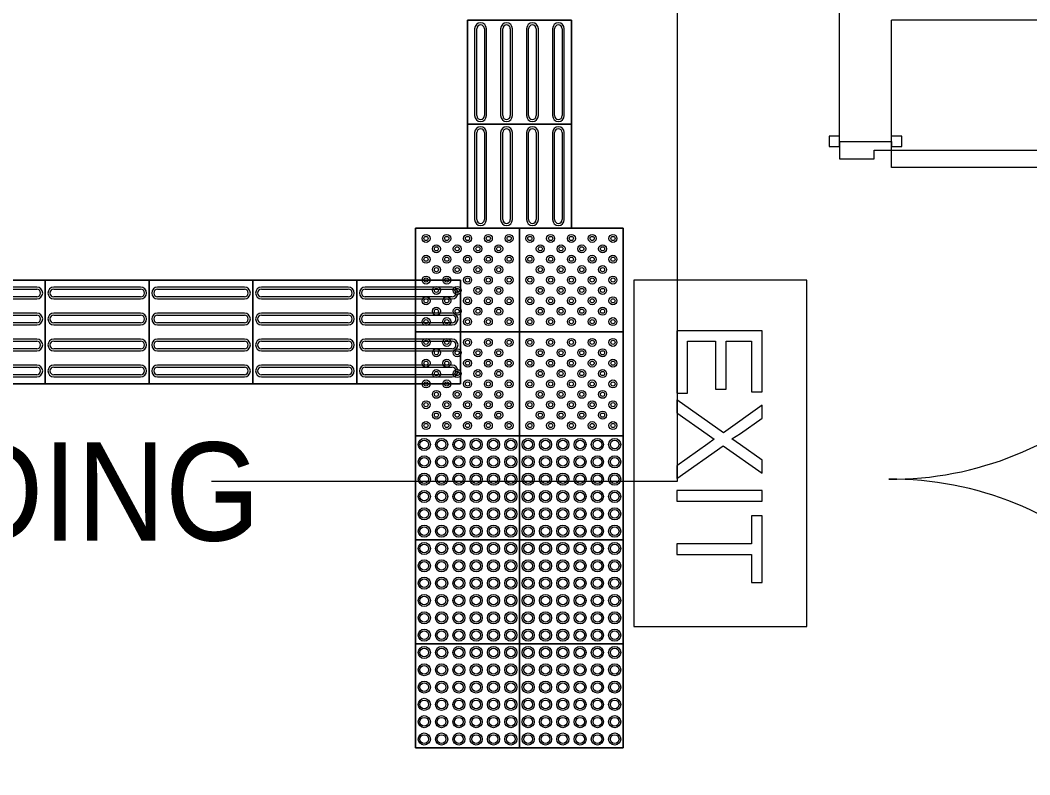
# Model space of a CAD drawing. Header units: millimetres. Extents: x 10569 to 232243, y -25347 to 80743.
# Drawn here: x 78847 to 81764, y 32004 to 34182 of the extents above; entities that cross this region are included whole.
import ezdxf

# ---------------------------------------------------------------- set-up
doc = ezdxf.new("R2010")
doc.units = ezdxf.units.MM
for name, color, linetype, lineweight in [('A-DOOR', 31, 'Continuous', 20), ('A-DOOR-FRAM', 31, 'Continuous', 30), ('A-GENM', 13, 'Continuous', 20), ('A-WALL', 113, 'Continuous', 20), ('G-ANNO-TEXT', 231, 'Continuous', 5)]:
    doc.layers.add(name, color=color, linetype=linetype, lineweight=lineweight)
doc.styles.add('Swis721 BT_6', font='swiss.ttf', dxfattribs={"width": 0.89, "height": 283.821263})

# ---------------------------------------------------------------- blocks, each defined once
blk = doc.blocks.new('DLN_Tactile - Directional Tiles-3867766-TENDER DRAFT G_F')
at = {"layer": 'A-GENM'}
for p, q in [((150, 150), (-150, 150)), ((-150, 150), (-150, -150)), ((-150, -150), (-150, 150)), ((-150, 150), (150, 150)), ((150, -150), (150, 150)), ((150, 150), (150, -150)), ((-129.5, 125.5), (-129.5, -125.5)), ((-123.5, -125.5), (-123.5, 125.5)), ((-101.5, 125.5), (-101.5, -125.5)), ((-95.5, -125.5), (-95.5, 125.5)), ((-54.5, 125.5), (-54.5, -125.5)), ((-48.5, -125.5), (-48.5, 125.5)), ((-26.5, 125.5), (-26.5, -125.5)), ((-20.5, -125.5), (-20.5, 125.5)), ((20.5, 125.5), (20.5, -125.5)), ((26.5, -125.5), (26.5, 125.5)), ((48.5, 125.5), (48.5, -125.5)), ((54.5, -125.5), (54.5, 125.5)), ((95.5, 125.5), (95.5, -125.5)), ((101.5, -125.5), (101.5, 125.5)), ((123.5, 125.5), (123.5, -125.5)), ((129.5, -125.5), (129.5, 125.5)), ((-150, -150), (150, -150)), ((150, -150), (-150, -150))]:
    blk.add_line(p, q, dxfattribs=at)
for centre, radius, start, end in [((-112.5, 125.5), 17, 360, 180), ((-112.5, 125.5), 11, 360, 180), ((-37.5, 125.5), 17, 360, 180), ((-37.5, 125.5), 11, 360, 180), ((37.5, 125.5), 17, 360, 180), ((37.5, 125.5), 11, 360, 180), ((112.5, 125.5), 17, 360, 180), ((112.5, 125.5), 11, 360, 180), ((-112.5, -125.5), 17, 180, 360), ((-112.5, -125.5), 11, 180, 360), ((-37.5, -125.5), 17, 180, 360), ((-37.5, -125.5), 11, 180, 360), ((37.5, -125.5), 17, 180, 360), ((37.5, -125.5), 11, 180, 360), ((112.5, -125.5), 17, 180, 360), ((112.5, -125.5), 11, 180, 360)]:
    blk.add_arc(centre, radius, start, end, dxfattribs=at)
blk = doc.blocks.new('DLN-Double Door__X04_ - _M19_ 1900 x 2450 _WH_-16908813-TENDER DRAFT G_F')
at = {"layer": 'A-DOOR', "lineweight": 15}
for p, q in [((-900, -75), (-950, -75)), ((-950, -75), (-950, -1025)), ((-900, -1025), (-900, -75)), ((900, -75), (950, -75)), ((900, -1025), (900, -75)), ((950, -75), (950, -1025)), ((-950, -1025), (-900, -1025)), ((950, -1025), (900, -1025))]:
    blk.add_line(p, q, dxfattribs=at)
for centre, start, end in [((-950, -75), 270, 0.5), ((950, -75), 179.5, 270)]:
    blk.add_arc(centre, 950, start, end, dxfattribs=at)
at = {"layer": 'A-DOOR-FRAM', "lineweight": 15}
for p, q in [((-960, 105), (-990, 105)), ((-990, 105), (-990, 75)), ((-960, 75), (-960, 105)), ((990, 105), (960, 105)), ((960, 105), (960, 75)), ((990, 75), (990, 105)), ((-975, 75), (-960, 75)), ((-925, 75), (-975, 75)), ((-925, -25), (-925, 75)), ((925, 75), (925, -25)), ((975, 75), (925, 75)), ((960, 75), (975, 75)), ((-950, -75), (-950, -25)), ((-950, -25), (-925, -25)), ((925, -25), (950, -25)), ((950, -25), (950, -75)), ((-990, -75), (-990, -105)), ((-960, -75), (-975, -75)), ((-975, -75), (-950, -75)), ((-960, -105), (-960, -75)), ((950, -75), (975, -75)), ((975, -75), (960, -75)), ((960, -75), (960, -105)), ((990, -105), (990, -75)), ((-990, -105), (-960, -105)), ((960, -105), (990, -105))]:
    blk.add_line(p, q, dxfattribs=at)
blk = doc.blocks.new('DLN_EXIT Sign Board - DLN_EXIT Sign Board-5973881-TENDER DRAFT G_F')
at = {"layer": 'A-GENM'}
for p, q in [((500, 250), (-500, 250)), ((-500, 250), (-500, -250)), ((500, -250), (500, 250)), ((-176.9, 121.2), (-353.8, 121.2)), ((-353.8, 121.2), (-353.8, -125)), ((-176.9, 90.4), (-176.9, 121.2)), ((-101.6, 121.2), (-138.5, 121.2)), ((-138.5, 121.2), (-59, 9.1)), ((-56.8, 58.1), (-101.6, 121.2)), ((20.3, 121.2), (-24, 58.5)), ((-21.8, 8.8), (57.7, 121.2)), ((57.7, 121.2), (20.3, 121.2)), ((138.5, 121.2), (107.7, 121.2)), ((107.7, 121.2), (107.7, -125)), ((138.5, -125), (138.5, 121.2)), ((373.1, 121.2), (180.8, 121.2)), ((180.8, 121.2), (180.8, 90.4)), ((373.1, 90.4), (373.1, 121.2)), ((-323.1, 17.3), (-323.1, 90.4)), ((-323.1, 90.4), (-176.9, 90.4)), ((180.8, 90.4), (261.5, 90.4)), ((261.5, 90.4), (261.5, -125)), ((292.3, -125), (292.3, 90.4)), ((292.3, 90.4), (373.1, 90.4)), ((-24, 58.5), (-41.7, 33.5)), ((-41.7, 33.5), (-56.8, 58.1)), ((-184.6, 17.3), (-323.1, 17.3)), ((-184.6, -13.5), (-184.6, 17.3)), ((-59, 9.1), (-153.8, -125)), ((73.1, -125), (-21.8, 8.8)), ((-323.1, -94.2), (-323.1, -13.5)), ((-323.1, -13.5), (-184.6, -13.5)), ((-54.7, -37.6), (-40.2, -17.3)), ((-40.2, -17.3), (-27, -35.8)), ((-116.4, -125), (-54.7, -37.6)), ((-27, -35.8), (36.2, -125)), ((-173.1, -94.2), (-323.1, -94.2)), ((-173.1, -125), (-173.1, -94.2)), ((-353.8, -125), (-173.1, -125)), ((-153.8, -125), (-116.4, -125)), ((36.2, -125), (73.1, -125)), ((107.7, -125), (138.5, -125)), ((261.5, -125), (292.3, -125)), ((-500, -250), (500, -250))]:
    blk.add_line(p, q, dxfattribs=at)
blk = doc.blocks.new('DLN_Tactile - Hazard warning Tiles-V772-TENDER DRAFT G_F')
at = {"layer": 'A-GENM', "lineweight": 9}
for p, q in [((150, 150), (-150, 150)), ((-150, 150), (-150, -150)), ((-150, -150), (-150, 150)), ((-150, 150), (150, 150)), ((150, -150), (150, 150)), ((150, 150), (150, -150)), ((-150, -150), (150, -150)), ((150, -150), (-150, -150))]:
    blk.add_line(p, q, dxfattribs=at)
for centre, radius in [((-125, 125), 17.5), ((-125, 125), 12.5), ((-75, 125), 17.5), ((-75, 125), 12.5), ((-25, 125), 17.5), ((-25, 125), 12.5), ((25, 125), 17.5), ((25, 125), 12.5), ((75, 125), 17.5), ((75, 125), 12.5), ((125, 125), 17.5), ((125, 125), 12.5), ((-125, 75), 17.5), ((-75, 75), 17.5), ((-25, 75), 17.5), ((25, 75), 17.5), ((75, 75), 17.5), ((125, 75), 17.5), ((-125, 75), 12.5), ((-75, 75), 12.5), ((-25, 75), 12.5), ((25, 75), 12.5), ((75, 75), 12.5), ((125, 75), 12.5), ((-125, 25), 17.5), ((-125, 25), 12.5), ((-75, 25), 17.5), ((-75, 25), 12.5), ((-25, 25), 17.5), ((-25, 25), 12.5), ((25, 25), 17.5), ((25, 25), 12.5), ((75, 25), 17.5), ((75, 25), 12.5), ((125, 25), 17.5), ((125, 25), 12.5), ((-125, -25), 17.5), ((-125, -25), 12.5), ((-75, -25), 17.5), ((-75, -25), 12.5), ((-25, -25), 17.5), ((-25, -25), 12.5), ((25, -25), 17.5), ((25, -25), 12.5), ((75, -25), 17.5), ((75, -25), 12.5), ((125, -25), 17.5), ((125, -25), 12.5), ((-125, -75), 17.5), ((-75, -75), 17.5), ((-25, -75), 17.5), ((25, -75), 17.5), ((75, -75), 17.5), ((125, -75), 17.5), ((-125, -75), 12.5), ((-75, -75), 12.5), ((-25, -75), 12.5), ((25, -75), 12.5), ((75, -75), 12.5), ((125, -75), 12.5), ((-125, -125), 17.5), ((-125, -125), 12.5), ((-75, -125), 17.5), ((-75, -125), 12.5), ((-25, -125), 17.5), ((-25, -125), 12.5), ((25, -125), 17.5), ((25, -125), 12.5), ((75, -125), 17.5), ((75, -125), 12.5), ((125, -125), 17.5), ((125, -125), 12.5)]:
    blk.add_circle(centre, radius, dxfattribs=at)
blk = doc.blocks.new('DLN_Tactile - Positional Tiles-V773-TENDER DRAFT G_F')
at = {"layer": 'A-GENM', "lineweight": 9}
for p, q in [((150, 150), (-150, 150)), ((-150, 150), (-150, -150)), ((-150, -150), (-150, 150)), ((-150, 150), (150, 150)), ((150, -150), (150, 150)), ((150, 150), (150, -150)), ((-150, -150), (150, -150)), ((150, -150), (-150, -150))]:
    blk.add_line(p, q, dxfattribs=at)
for centre, radius in [((-120, 120), 11.5), ((-120, 120), 6), ((-60, 120), 11.5), ((-60, 120), 6), ((0, 120), 11.5), ((0, 120), 6), ((60, 120), 11.5), ((60, 120), 6), ((120, 120), 11.5), ((120, 120), 6), ((-90, 90), 11.5), ((-90, 90), 6), ((-30, 90), 11.5), ((-30, 90), 6), ((30, 90), 11.5), ((30, 90), 6), ((90, 90), 11.5), ((90, 90), 6), ((-120, 60), 11.5), ((-120, 60), 6), ((-60, 60), 11.5), ((-60, 60), 6), ((0, 60), 11.5), ((0, 60), 6), ((60, 60), 11.5), ((60, 60), 6), ((120, 60), 11.5), ((120, 60), 6), ((-90, 30), 11.5), ((-90, 30), 6), ((-30, 30), 11.5), ((-30, 30), 6), ((30, 30), 11.5), ((30, 30), 6), ((90, 30), 11.5), ((90, 30), 6), ((-120, 0), 11.5), ((-120, 0), 6), ((-60, 0), 11.5), ((-60, 0), 6), ((0, 0), 11.5), ((0, 0), 6), ((60, 0), 11.5), ((60, 0), 6), ((120, 0), 11.5), ((120, 0), 6), ((-90, -30), 11.5), ((-90, -30), 6), ((-30, -30), 11.5), ((-30, -30), 6), ((30, -30), 11.5), ((30, -30), 6), ((90, -30), 11.5), ((90, -30), 6), ((-120, -60), 11.5), ((-120, -60), 6), ((-60, -60), 11.5), ((-60, -60), 6), ((0, -60), 11.5), ((0, -60), 6), ((60, -60), 11.5), ((60, -60), 6), ((120, -60), 11.5), ((120, -60), 6), ((-90, -90), 11.5), ((-90, -90), 6), ((-30, -90), 11.5), ((-30, -90), 6), ((30, -90), 11.5), ((30, -90), 6), ((90, -90), 11.5), ((90, -90), 6), ((-120, -120), 11.5), ((-120, -120), 6), ((-60, -120), 11.5), ((-60, -120), 6), ((0, -120), 11.5), ((0, -120), 6), ((60, -120), 11.5), ((60, -120), 6), ((120, -120), 11.5), ((120, -120), 6)]:
    blk.add_circle(centre, radius, dxfattribs=at)
blk = doc.blocks.new('DLN_Tactile - Positional Tiles-V774-TENDER DRAFT G_F')
at = {"layer": 'A-GENM', "lineweight": 9}
for p, q in [((150, 150), (-150, 150)), ((-150, 150), (-150, -150)), ((-150, -150), (-150, 150)), ((-150, 150), (150, 150)), ((150, -150), (150, 150)), ((150, 150), (150, 0)), ((150, 0), (150, -150)), ((-150, -150), (150, -150)), ((20, -150), (-150, -150)), ((150, -150), (20, -150))]:
    blk.add_line(p, q, dxfattribs=at)
for centre, radius in [((-120, 120), 11.5), ((-120, 120), 6), ((-60, 120), 11.5), ((-60, 120), 6), ((0, 120), 11.5), ((0, 120), 6), ((60, 120), 11.5), ((60, 120), 6), ((120, 120), 11.5), ((120, 120), 6), ((-90, 90), 11.5), ((-90, 90), 6), ((-30, 90), 11.5), ((-30, 90), 6), ((30, 90), 11.5), ((30, 90), 6), ((90, 90), 11.5), ((90, 90), 6), ((-120, 60), 11.5), ((-120, 60), 6), ((-60, 60), 11.5), ((-60, 60), 6), ((0, 60), 11.5), ((0, 60), 6), ((60, 60), 11.5), ((60, 60), 6), ((120, 60), 11.5), ((120, 60), 6), ((-90, 30), 11.5), ((-90, 30), 6), ((-30, 30), 11.5), ((-30, 30), 6), ((30, 30), 11.5), ((30, 30), 6), ((90, 30), 11.5), ((90, 30), 6), ((-120, 0), 11.5), ((-120, 0), 6), ((-60, 0), 11.5), ((-60, 0), 6), ((0, 0), 11.5), ((0, 0), 6), ((60, 0), 11.5), ((60, 0), 6), ((120, 0), 11.5), ((120, 0), 6), ((-90, -30), 11.5), ((-90, -30), 6), ((-30, -30), 11.5), ((-30, -30), 6), ((30, -30), 11.5), ((30, -30), 6), ((90, -30), 11.5), ((90, -30), 6), ((-120, -60), 11.5), ((-120, -60), 6), ((-60, -60), 11.5), ((-60, -60), 6), ((0, -60), 11.5), ((0, -60), 6), ((60, -60), 11.5), ((60, -60), 6), ((120, -60), 11.5), ((120, -60), 6), ((-90, -90), 11.5), ((-90, -90), 6), ((-30, -90), 11.5), ((-30, -90), 6), ((30, -90), 11.5), ((30, -90), 6), ((90, -90), 11.5), ((90, -90), 6), ((-120, -120), 11.5), ((-120, -120), 6), ((-60, -120), 11.5), ((-60, -120), 6), ((0, -120), 11.5), ((0, -120), 6), ((60, -120), 11.5), ((60, -120), 6), ((120, -120), 11.5), ((120, -120), 6)]:
    blk.add_circle(centre, radius, dxfattribs=at)
blk = doc.blocks.new('DLN_Tactile - Positional Tiles-V775-TENDER DRAFT G_F')
at = {"layer": 'A-GENM', "lineweight": 9}
for p, q in [((150, 150), (-150, 150)), ((-150, 150), (-150, -150)), ((-150, -150), (-150, 150)), ((-150, 150), (150, 150)), ((150, -150), (150, 150)), ((150, 150), (150, -150)), ((-150, -150), (150, -150)), ((0, -150), (-150, -150)), ((150, -150), (0, -150))]:
    blk.add_line(p, q, dxfattribs=at)
for centre, radius in [((-120, 120), 11.5), ((-120, 120), 6), ((-60, 120), 11.5), ((-60, 120), 6), ((0, 120), 11.5), ((0, 120), 6), ((60, 120), 11.5), ((60, 120), 6), ((120, 120), 11.5), ((120, 120), 6), ((-90, 90), 11.5), ((-90, 90), 6), ((-30, 90), 11.5), ((-30, 90), 6), ((30, 90), 11.5), ((30, 90), 6), ((90, 90), 11.5), ((90, 90), 6), ((-120, 60), 11.5), ((-120, 60), 6), ((-60, 60), 11.5), ((-60, 60), 6), ((0, 60), 11.5), ((0, 60), 6), ((60, 60), 11.5), ((60, 60), 6), ((120, 60), 11.5), ((120, 60), 6), ((-90, 30), 11.5), ((-90, 30), 6), ((-30, 30), 11.5), ((-30, 30), 6), ((30, 30), 11.5), ((30, 30), 6), ((90, 30), 11.5), ((90, 30), 6), ((-120, 0), 11.5), ((-120, 0), 6), ((-60, 0), 11.5), ((-60, 0), 6), ((0, 0), 11.5), ((0, 0), 6), ((60, 0), 11.5), ((60, 0), 6), ((120, 0), 11.5), ((120, 0), 6), ((-90, -30), 11.5), ((-90, -30), 6), ((-30, -30), 11.5), ((-30, -30), 6), ((30, -30), 11.5), ((30, -30), 6), ((90, -30), 11.5), ((90, -30), 6), ((-120, -60), 11.5), ((-120, -60), 6), ((-60, -60), 11.5), ((-60, -60), 6), ((0, -60), 11.5), ((0, -60), 6), ((60, -60), 11.5), ((60, -60), 6), ((120, -60), 11.5), ((120, -60), 6), ((-90, -90), 11.5), ((-90, -90), 6), ((-30, -90), 11.5), ((-30, -90), 6), ((30, -90), 11.5), ((30, -90), 6), ((90, -90), 11.5), ((90, -90), 6), ((-120, -120), 11.5), ((-120, -120), 6), ((-60, -120), 11.5), ((-60, -120), 6), ((0, -120), 11.5), ((0, -120), 6), ((60, -120), 11.5), ((60, -120), 6), ((120, -120), 11.5), ((120, -120), 6)]:
    blk.add_circle(centre, radius, dxfattribs=at)
blk = doc.blocks.new('DLN_Tactile - Positional Tiles-V776-TENDER DRAFT G_F')
at = {"layer": 'A-GENM', "lineweight": 9}
for p, q in [((150, 150), (-150, 150)), ((-150, 150), (-150, -150)), ((-150, -150), (-150, 150)), ((-150, 150), (20, 150)), ((20, 150), (150, 150)), ((150, -150), (150, 150)), ((150, 150), (150, 0)), ((150, 0), (150, -150)), ((-150, -150), (150, -150)), ((0, -150), (-150, -150)), ((150, -150), (0, -150))]:
    blk.add_line(p, q, dxfattribs=at)
for centre, radius in [((-120, 120), 11.5), ((-120, 120), 6), ((-60, 120), 11.5), ((-60, 120), 6), ((0, 120), 11.5), ((0, 120), 6), ((60, 120), 11.5), ((60, 120), 6), ((120, 120), 11.5), ((120, 120), 6), ((-90, 90), 11.5), ((-90, 90), 6), ((-30, 90), 11.5), ((-30, 90), 6), ((30, 90), 11.5), ((30, 90), 6), ((90, 90), 11.5), ((90, 90), 6), ((-120, 60), 11.5), ((-120, 60), 6), ((-60, 60), 11.5), ((-60, 60), 6), ((0, 60), 11.5), ((0, 60), 6), ((60, 60), 11.5), ((60, 60), 6), ((120, 60), 11.5), ((120, 60), 6), ((-90, 30), 11.5), ((-90, 30), 6), ((-30, 30), 11.5), ((-30, 30), 6), ((30, 30), 11.5), ((30, 30), 6), ((90, 30), 11.5), ((90, 30), 6), ((-120, 0), 11.5), ((-120, 0), 6), ((-60, 0), 11.5), ((-60, 0), 6), ((0, 0), 11.5), ((0, 0), 6), ((60, 0), 11.5), ((60, 0), 6), ((120, 0), 11.5), ((120, 0), 6), ((-90, -30), 11.5), ((-90, -30), 6), ((-30, -30), 11.5), ((-30, -30), 6), ((30, -30), 11.5), ((30, -30), 6), ((90, -30), 11.5), ((90, -30), 6), ((-120, -60), 11.5), ((-120, -60), 6), ((-60, -60), 11.5), ((-60, -60), 6), ((0, -60), 11.5), ((0, -60), 6), ((60, -60), 11.5), ((60, -60), 6), ((120, -60), 11.5), ((120, -60), 6), ((-90, -90), 11.5), ((-90, -90), 6), ((-30, -90), 11.5), ((-30, -90), 6), ((30, -90), 11.5), ((30, -90), 6), ((90, -90), 11.5), ((90, -90), 6), ((-120, -120), 11.5), ((-120, -120), 6), ((-60, -120), 11.5), ((-60, -120), 6), ((0, -120), 11.5), ((0, -120), 6), ((60, -120), 11.5), ((60, -120), 6), ((120, -120), 11.5), ((120, -120), 6)]:
    blk.add_circle(centre, radius, dxfattribs=at)
blk = doc.blocks.new('DLN_Tactile - Directional Tiles-V779-TENDER DRAFT G_F')
at = {"layer": 'A-GENM', "lineweight": 9}
for p, q in [((150, 150), (-150, 150)), ((-150, 150), (-150, -150)), ((-150, 20), (-150, 150)), ((-150, 150), (150, 150)), ((150, -150), (150, 150)), ((150, 150), (150, 20)), ((-129.5, 125.5), (-129.5, -125.5)), ((-123.5, -125.5), (-123.5, 125.5)), ((-101.5, 125.5), (-101.5, -125.5)), ((-95.5, -125.5), (-95.5, 125.5)), ((-54.5, 125.5), (-54.5, -125.5)), ((-48.5, -125.5), (-48.5, 125.5)), ((-26.5, 125.5), (-26.5, -125.5)), ((-20.5, -125.5), (-20.5, 125.5)), ((20.5, 125.5), (20.5, -125.5)), ((26.5, -125.5), (26.5, 125.5)), ((48.5, 125.5), (48.5, -125.5)), ((54.5, -125.5), (54.5, 125.5)), ((95.5, 125.5), (95.5, -125.5)), ((101.5, -125.5), (101.5, 125.5)), ((123.5, 125.5), (123.5, -125.5)), ((129.5, -125.5), (129.5, 125.5)), ((-150, -150), (-150, 20)), ((150, 20), (150, -150)), ((-150, -150), (150, -150)), ((150, -150), (-150, -150))]:
    blk.add_line(p, q, dxfattribs=at)
for centre, radius, start, end in [((-112.5, 125.5), 17, 360, 180), ((-112.5, 125.5), 11, 360, 180), ((-37.5, 125.5), 17, 360, 180), ((-37.5, 125.5), 11, 360, 180), ((37.5, 125.5), 17, 360, 180), ((37.5, 125.5), 11, 360, 180), ((112.5, 125.5), 17, 360, 180), ((112.5, 125.5), 11, 360, 180), ((-112.5, -125.5), 17, 180, 360), ((-112.5, -125.5), 11, 180, 360), ((-37.5, -125.5), 17, 180, 360), ((-37.5, -125.5), 11, 180, 360), ((37.5, -125.5), 17, 180, 360), ((37.5, -125.5), 11, 180, 360), ((112.5, -125.5), 17, 180, 360), ((112.5, -125.5), 11, 180, 360)]:
    blk.add_arc(centre, radius, start, end, dxfattribs=at)

msp = doc.modelspace()

# ---------------------------------------------------------------- linework, layer by layer
at = {"layer": 'A-WALL'}
for p, q in [((81214.29296, 33832.48546), (81214.29296, 34332.48546)), ((81364.29296, 33832.48546), (81364.29296, 34182.48546)), ((84564.29296, 34182.48546), (81364.29296, 34182.48546)), ((81214.29296, 33832.48546), (81364.29296, 33832.48546))]:
    msp.add_line(p, q, dxfattribs=at)
at = {"layer": 'G-ANNO-TEXT', "color": 60}
for p, q in [((80745.04003, 35692.82221), (80745.04003, 32850.97679)), ((79950.84272, 32850.97679), (79399.88258, 32850.97679)), ((80745.04003, 32850.97679), (79950.84272, 32850.97679))]:
    msp.add_line(p, q, dxfattribs=at)

# ---------------------------------------------------------------- block references
at = {"layer": 'A-DOOR', "lineweight": 15, "rotation": 90}
msp.add_blockref('DLN-Double Door__X04_ - _M19_ 1900 x 2450 _WH_-16908813-TENDER DRAFT G_F', (81289.29296, 32857.48546), dxfattribs=at)
at = {"layer": 'A-GENM'}
for p in [(80289.29296, 34032.48546), (80289.29296, 33732.48546)]:
    msp.add_blockref('DLN_Tactile - Directional Tiles-3867766-TENDER DRAFT G_F', p, dxfattribs=at)
at = {"layer": 'A-GENM', "lineweight": 9}
for name, p, rotation in [('DLN_Tactile - Positional Tiles-V776-TENDER DRAFT G_F', (80139.29296, 33432.48546), 180), ('DLN_Tactile - Positional Tiles-V775-TENDER DRAFT G_F', (80439.29296, 33432.48546), 180), ('DLN_Tactile - Directional Tiles-V779-TENDER DRAFT G_F', (79969.29296, 33282.48546), 270), ('DLN_Tactile - Positional Tiles-V774-TENDER DRAFT G_F', (80139.29296, 33132.48546), 180), ('DLN_Tactile - Positional Tiles-V773-TENDER DRAFT G_F', (80439.29296, 33132.48546), 180), ('DLN_Tactile - Hazard warning Tiles-V772-TENDER DRAFT G_F', (80139.29296, 32832.48546), 180), ('DLN_Tactile - Hazard warning Tiles-V772-TENDER DRAFT G_F', (80439.29296, 32832.48546), 180), ('DLN_Tactile - Hazard warning Tiles-V772-TENDER DRAFT G_F', (80139.29296, 32532.48546), 180), ('DLN_Tactile - Hazard warning Tiles-V772-TENDER DRAFT G_F', (80439.29296, 32532.48546), 180), ('DLN_Tactile - Hazard warning Tiles-V772-TENDER DRAFT G_F', (80139.29296, 32232.48546), 180), ('DLN_Tactile - Hazard warning Tiles-V772-TENDER DRAFT G_F', (80439.29296, 32232.48546), 180)]:
    msp.add_blockref(name, p, dxfattribs=dict(at, rotation=rotation))
at = {"layer": 'A-GENM'}
for name, p, rotation in [('DLN_Tactile - Directional Tiles-3867766-TENDER DRAFT G_F', (78769.29296, 33282.48546), 270), ('DLN_Tactile - Directional Tiles-3867766-TENDER DRAFT G_F', (79069.29296, 33282.48546), 270), ('DLN_Tactile - Directional Tiles-3867766-TENDER DRAFT G_F', (79369.29296, 33282.48546), 270), ('DLN_Tactile - Directional Tiles-3867766-TENDER DRAFT G_F', (79669.29296, 33282.48546), 270), ('DLN_EXIT Sign Board - DLN_EXIT Sign Board-5973881-TENDER DRAFT G_F', (80869.29296, 32932.48546), 269.9999999999998)]:
    msp.add_blockref(name, p, dxfattribs=dict(at, rotation=rotation))

# ---------------------------------------------------------------- texts
at = {"layer": 'G-ANNO-TEXT', "color": 7, "insert": (75952.88258, 32963.84567), "char_height": 283.8212635, "width": 4136.4, "attachment_point": 1, "line_spacing_factor": 1.00667, "style": 'Swis721 BT_6'}
msp.add_mtext('AUTOMATIC SLIDING\\PDOOR', dxfattribs=at)

doc.saveas('drawing.dxf')
